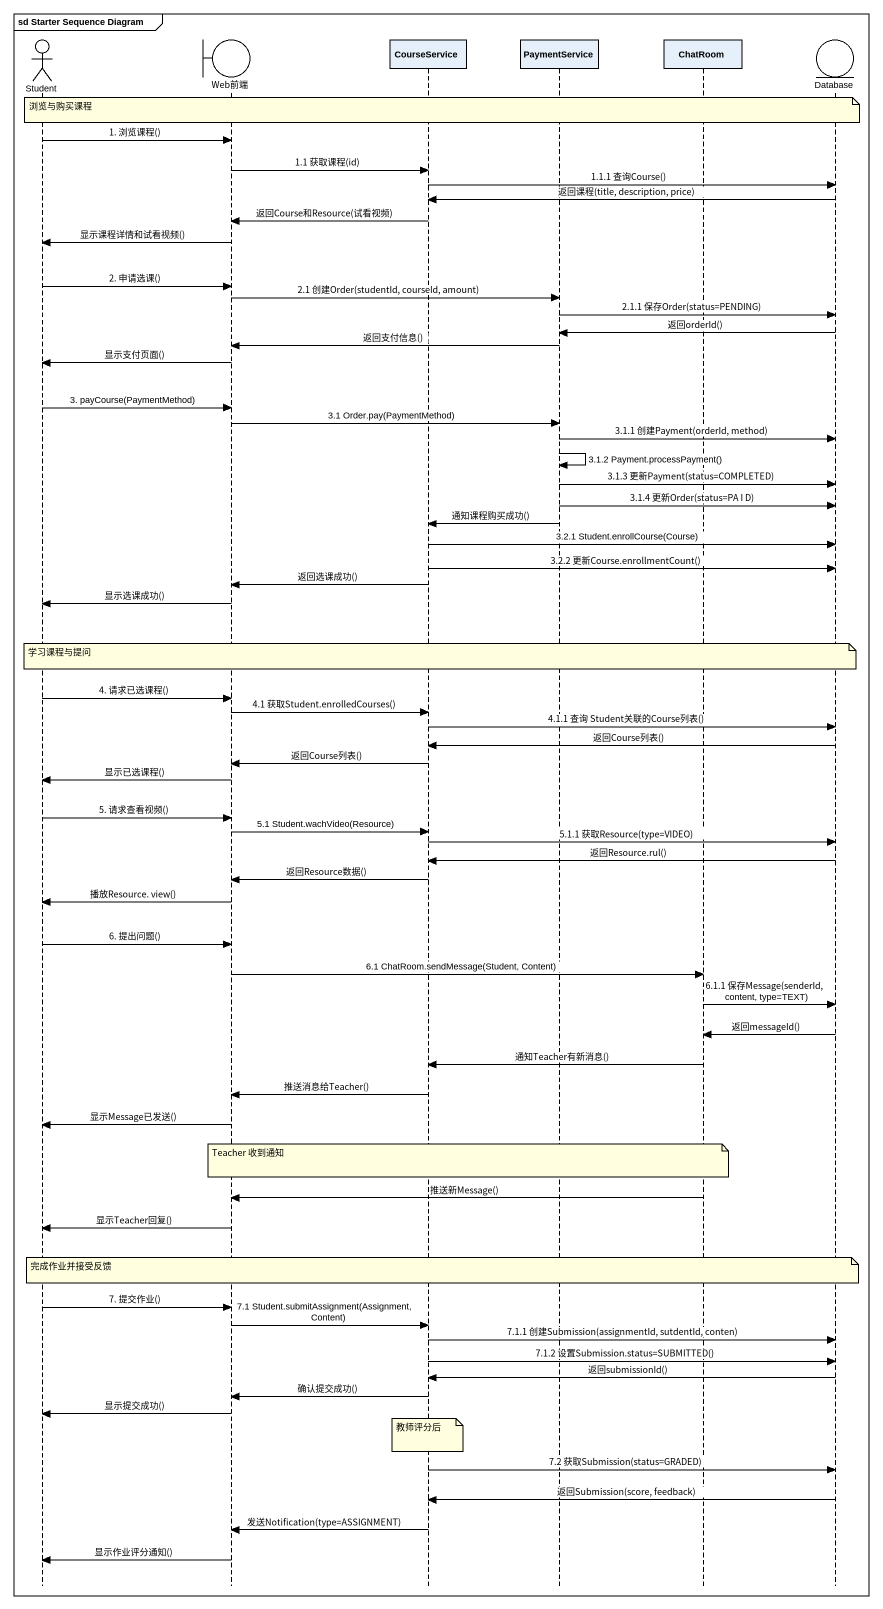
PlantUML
@startuml
mainframe sd Starter Sequence Diagram
hide footbox
actor Student
boundary Web前端
participant CourseService
participant PaymentService
participant ChatRoom
entity "Database" as Database_

note over CourseService : 浏览与购买课程
Student -> Web前端 : 1. 浏览课程()
Web前端 -> CourseService : 1.1 获取课程(id)
CourseService -> Database_ : 1.1.1 查询Course()
Database_ -> CourseService : 返回课程(title, description, price)
CourseService -> Web前端 : 返回Course和Resource(试看视频)
Web前端 -> Student : 显示课程详情和试看视频()
Student -> Web前端 : 2. 申请选课()
Web前端 -> PaymentService : 2.1 创建Order(studentId, courseId, amount)
PaymentService -> Database_ : 2.1.1 保存Order(status=PENDING)
Database_ -> PaymentService : 返回orderId()
PaymentService -> Web前端 : 返回支付信息()
Web前端 -> Student : 显示支付页面()
Student -> Web前端 : 3. payCourse(PaymentMethod)
Web前端 -> PaymentService : 3.1 Order.pay(PaymentMethod)
PaymentService -> Database_ : 3.1.1 创建Payment(orderId, method)
PaymentService -> PaymentService : 3.1.2 Payment.processPayment()
PaymentService -> Database_ : 3.1.3 更新Payment(status=COMPLETED)
PaymentService -> Database_ : 3.1.4 更新Order(status=PA I D)
PaymentService -> CourseService : 通知课程购买成功()
CourseService -> Database_ : 3.2.1 Student.enrollCourse(Course)
CourseService -> Database_ : 3.2.2 更新Course.enrollmentCount()
CourseService -> Web前端 : 返回选课成功()
Web前端 -> Student : 显示选课成功()
note over CourseService : 学习课程与提问
Student -> Web前端 : 4. 请求已选课程()
Web前端 -> CourseService : 4.1 获取Student.enrolledCourses()
CourseService -> Database_ : 4.1.1 查询 Student关联的Course列表()
Database_ -> CourseService : 返回Course列表()
CourseService -> Web前端 : 返回Course列表()
Web前端 -> Student : 显示已选课程()
Student -> Web前端 : 5. 请求查看视频()
Web前端 -> CourseService : 5.1 Student.wachVideo(Resource)
CourseService -> Database_ : 5.1.1 获取Resource(type=VIDEO)
Database_ -> CourseService : 返回Resource.rul()
CourseService -> Web前端 : 返回Resource数据()
Web前端 -> Student : 播放Resource. view()
Student -> Web前端 : 6. 提出问题()
Web前端 -> ChatRoom : 6.1 ChatRoom.sendMessage(Student, Content)
ChatRoom -> Database_ : 6.1.1 保存Message(senderId, content, type=TEXT)
Database_ -> ChatRoom : 返回messageId()
ChatRoom -> CourseService : 通知Teacher有新消息()
CourseService -> Web前端 : 推送消息给Teacher()
Web前端 -> Student : 显示Message已发送()
note over CourseService : Teacher 收到通知
ChatRoom -> Web前端 : 推送新Message()
Web前端 -> Student : 显示Teacher回复()
note over CourseService : 完成作业并接受反馈
Student -> Web前端 : 7. 提交作业()
Web前端 -> CourseService : 7.1 Student.submitAssignment(Assignment, Content)
CourseService -> Database_ : 7.1.1 创建Submission(assignmentId, sutdentId, conten)
CourseService -> Database_ : 7.1.2 设置Submission.status=SUBMITTED()
Database_ -> CourseService : 返回submissionId()
CourseService -> Web前端 : 确认提交成功()
Web前端 -> Student : 显示提交成功()
note over CourseService : 教师评分后
CourseService -> Database_ : 7.2 获取Submission(status=GRADED)
Database_ -> CourseService : 返回Submission(score, feedback)
CourseService -> Web前端 : 发送Notification(type=ASSIGNMENT)
Web前端 -> Student : 显示作业评分通知()
@enduml
